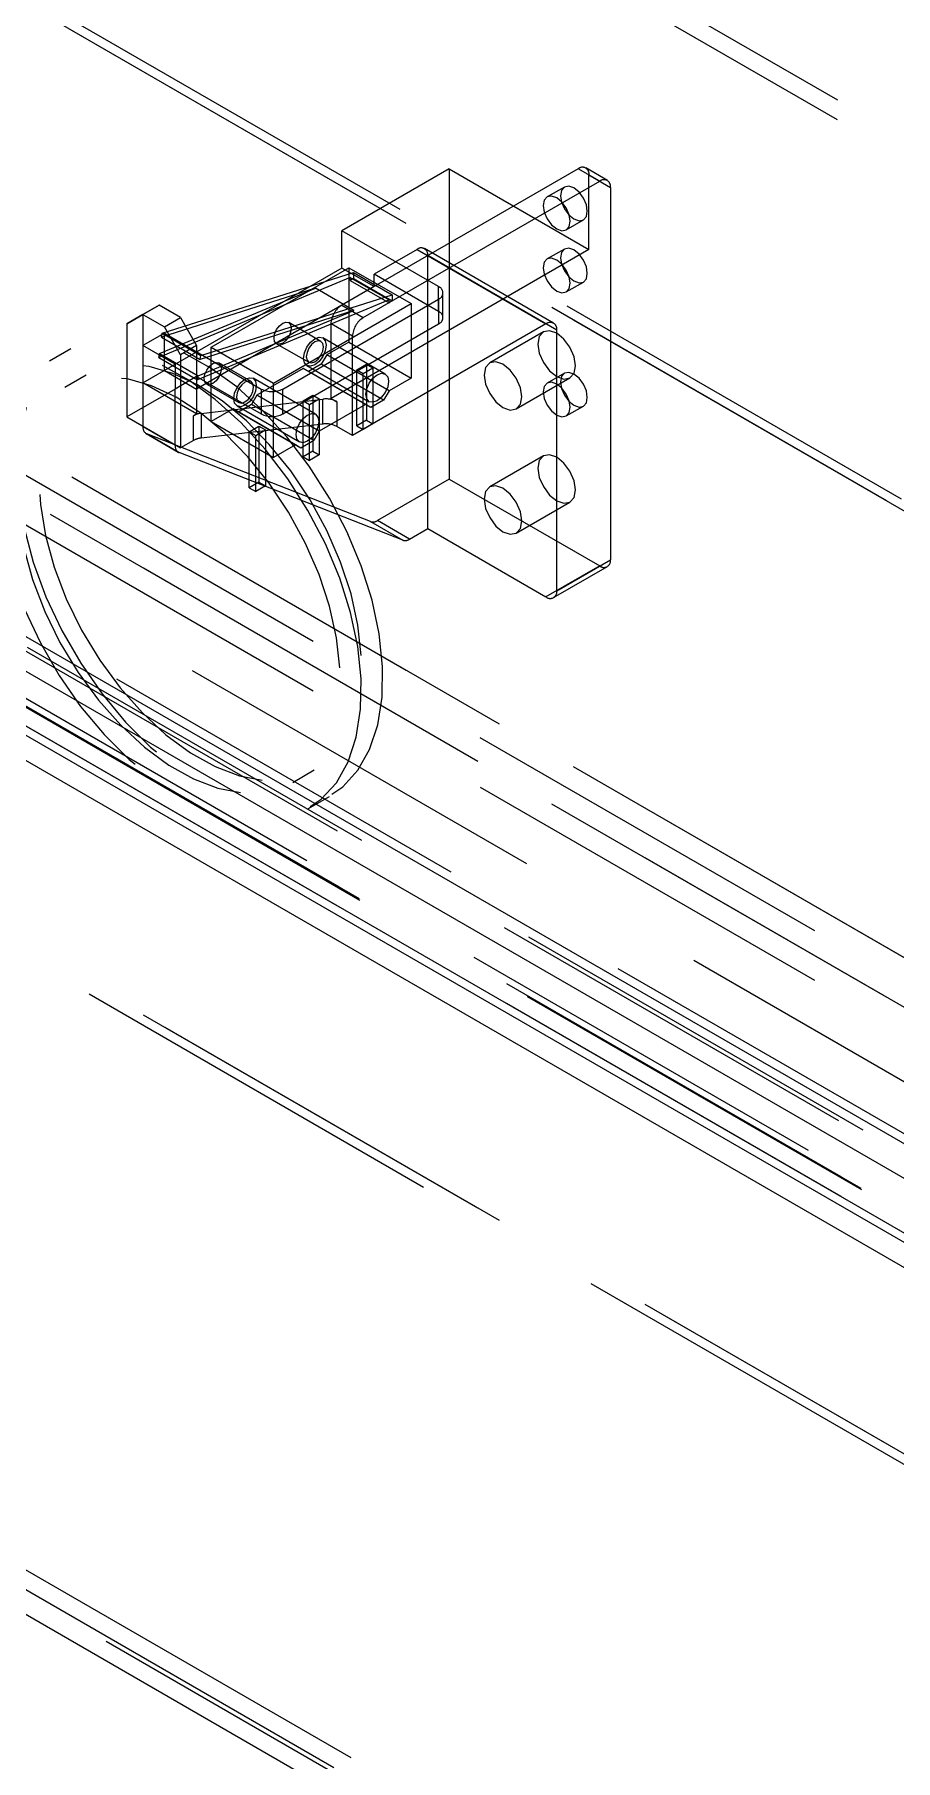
# Model space of a CAD drawing. Header units: millimetres. Extents: x 108 to 5832, y 144 to 4056.
# Drawn here: x 4369.4 to 4426.1, y 2951.1 to 3064.7 of the extents above; entities that cross this region are included whole.
import ezdxf

# ---------------------------------------------------------------- set-up
doc = ezdxf.new("R2010")
doc.units = ezdxf.units.MM
doc.header["$LTSCALE"] = 20
doc.linetypes.add('HIDDEN', pattern=[1.905, 1.27, -0.635])

msp = doc.modelspace()

# ---------------------------------------------------------------- linework, layer by layer
at = {"color": 1, "linetype": 'HIDDEN', "lineweight": 18}
for p, q in [((5316.36, 2519.71), (4135.49, 3201.41)), ((5317.36, 2519.81), (4136.49, 3201.51)), ((5317.77, 2518.89), (4136.91, 3200.59)), ((5290.9, 2505.01), (4110.04, 3186.71)), ((5289.49, 2502.56), (4108.62, 3184.26)), ((5317.77, 2489.49), (4136.91, 3171.2)), ((5316.36, 2487.05), (4135.49, 3168.75)), ((5289.49, 2473.17), (4108.62, 3154.87)), ((4109.04, 3153.95), (5289.9, 2472.25)), ((5290.9, 2472.35), (4110.04, 3154.05)), ((5344.64, 2472.35), (4180.75, 3144.25)), ((5344.64, 2469.08), (4180.75, 3140.99)), ((5281.15, 2437), (4116.97, 3109.07)), ((5279.51, 2435), (4116.05, 3106.66)), ((4363.46, 3099.54), (5280.16, 2570.34)), ((4364.17, 3097.82), (5280.16, 2569.03)), ((5280.16, 2565.11), (4364.17, 3093.9)), ((5280.16, 2563.81), (4363.46, 3093)), ((5214.25, 2536.05), (4302.79, 3062.23)), ((4302.93, 3062.47), (5214.4, 2536.3)), ((4308.81, 3060.39), (4484.23, 2959.12)), ((4313.79, 3060.94), (4486.32, 2961.34)), ((4302.79, 3058.63), (5214.25, 2532.46)), ((4302.83, 3058.54), (5214.3, 2532.37)), ((5214.4, 2532.38), (4302.93, 3058.55)), ((5214.4, 2531.07), (4302.23, 3057.65)), ((4405.18, 3055.86), (4389.63, 3046.88)), ((4396.7, 3055.85), (4389.63, 3051.77)), ((4396.7, 3055.85), (4405.89, 3050.55)), ((4396.7, 3055.85), (4396.7, 3035.44)), ((4406.6, 3055.04), (4405.18, 3055.86)), ((4407.1, 3055.09), (4405.68, 3055.91)), ((4391.04, 3046.06), (4406.6, 3055.04)), ((4404.27, 3054.65), (4403.14, 3054)), ((4405.89, 3055.45), (4407.3, 3054.63)), ((4405.89, 3050.55), (4405.89, 3055.45)), ((4407.3, 3054.63), (4407.3, 3030.13)), ((4486.32, 2953.17), (4313.79, 3052.78)), ((4404.39, 3051.83), (4405.52, 3052.49)), ((4395.99, 3048.1), (4389.63, 3051.77)), ((4389.63, 3049.32), (4389.63, 3051.77)), ((4405.89, 3050.55), (4388.92, 3040.75)), ((4394.58, 3050.55), (4391.75, 3048.91)), ((4394.58, 3050.55), (4403.06, 3045.65)), ((4403.56, 3045.7), (4395.08, 3050.6)), ((4395.28, 3032.18), (4395.28, 3050.14)), ((4403.77, 3045.24), (4395.28, 3050.14)), ((4404.27, 3050.57), (4403.14, 3049.92)), ((4377.82, 3045.04), (4390.4, 3049.04)), ((4389.63, 3049.32), (4377.96, 3042.59)), ((4381.03, 3044.12), (4390.09, 3049.34)), ((4391.75, 3048.1), (4389.63, 3049.32)), ((4390.09, 3049.34), (4394.19, 3046.98)), ((4390.09, 3049.34), (4390.09, 3044.44)), ((4390.4, 3049.04), (4392.95, 3047.57)), ((4390.4, 3049.04), (4390.4, 3048.63)), ((4391.75, 3048.1), (4391.75, 3048.91)), ((4395.99, 3046.47), (4391.75, 3048.91)), ((4390.19, 3048.7), (4377.6, 3043.44)), ((4377.63, 3043.7), (4387.89, 3047.99)), ((4387.89, 3047.99), (4377.77, 3044.77)), ((4391.75, 3048.1), (4380.08, 3041.36)), ((4390.43, 3046.52), (4387.89, 3047.99)), ((4390.19, 3048.51), (4390.19, 3048.7)), ((4390.19, 3048.7), (4392.74, 3047.23)), ((4390.4, 3048.63), (4390.19, 3048.51)), ((4390.19, 3048.51), (4392.74, 3047.04)), ((4390.4, 3048.63), (4392.95, 3047.16)), ((4395.99, 3046.47), (4395.99, 3048.1)), ((4404.39, 3047.75), (4405.52, 3048.4)), ((4377.61, 3046.88), (4376.54, 3046.26)), ((4376.54, 3046.26), (4377.61, 3046.88)), ((4379.02, 3046.06), (4377.61, 3046.88)), ((4392.74, 3047.23), (4380.14, 3041.97)), ((4380.36, 3043.57), (4392.95, 3047.57)), ((4385.14, 3041.75), (4394.19, 3046.98)), ((4385.74, 3041.36), (4395.99, 3047.28)), ((4389.63, 3046.88), (4391.04, 3046.06)), ((4392.74, 3047.04), (4392.74, 3047.23)), ((4392.95, 3047.16), (4392.74, 3047.04)), ((4392.95, 3047.57), (4392.95, 3047.16)), ((4394.19, 3046.98), (4394.19, 3042.08)), ((4395.99, 3047.28), (4395.99, 3045.65)), ((4396.28, 3046.06), (4396.28, 3047.69)), ((4376.54, 3046.26), (4375.48, 3045.65)), ((4375.48, 3045.65), (4376.54, 3046.26)), ((4375.48, 3045.65), (4375.48, 3039.53)), ((4376.54, 3046.26), (4377.96, 3045.45)), ((4376.54, 3046.26), (4376.54, 3041.77)), ((4377.96, 3045.45), (4379.02, 3046.06)), ((4379.02, 3046.06), (4380.08, 3044.22)), ((4380.17, 3042.23), (4390.43, 3046.52)), ((4390.43, 3046.52), (4380.32, 3043.3)), ((4385.74, 3039.73), (4395.99, 3045.65)), ((4388.26, 3044.5), (4386.14, 3045.73)), ((4390.33, 3044.83), (4388.92, 3045.65)), ((4388.92, 3040.75), (4388.92, 3045.65)), ((4403.06, 3045.65), (4390.33, 3038.3)), ((4377.96, 3045.04), (4376.54, 3044.22)), ((4377.77, 3044.77), (4377.82, 3045.04)), ((4377.77, 3044.77), (4380.32, 3043.3)), ((4377.82, 3045.04), (4380.36, 3043.57)), ((4379.02, 3043.61), (4377.96, 3045.45)), ((4377.96, 3045.04), (4384.32, 3041.36)), ((4377.96, 3042.59), (4377.96, 3045.04)), ((4392.48, 3042.35), (4388.38, 3044.72)), ((4390.09, 3044.44), (4388.64, 3043.61)), ((4390.09, 3044.44), (4394.19, 3042.08)), ((4390.33, 3038.3), (4390.33, 3044.83)), ((4402.89, 3045.12), (4399.36, 3043.08)), ((4403.77, 3028.09), (4403.77, 3045.24)), ((4371.81, 3044.01), (4370.4, 3043.19)), ((4378.67, 3043), (4376.54, 3044.22)), ((4377.6, 3043.44), (4377.63, 3043.7)), ((4377.6, 3043.44), (4380.14, 3041.97)), ((4377.63, 3043.7), (4380.17, 3042.23)), ((4380.08, 3044.22), (4379.02, 3043.61)), ((4379.02, 3043.61), (4379.02, 3037.49)), ((4380.08, 3044.22), (4380.08, 3039.73)), ((4380.32, 3043.3), (4380.36, 3043.57)), ((4381.03, 3044.12), (4385.14, 3041.75)), ((4381.03, 3039.22), (4381.03, 3044.12)), ((4385.34, 3044.34), (4387.46, 3043.12)), ((4388.64, 3043.61), (4388.28, 3043)), ((4392.74, 3041.24), (4388.64, 3043.61)), ((4372.81, 3042.28), (4371.4, 3041.46)), ((4376.54, 3041.77), (4378.67, 3043)), ((4377.96, 3042.59), (4380.08, 3041.36)), ((4378.67, 3043), (4378.67, 3041.36)), ((4380.08, 3042.18), (4378.67, 3041.36)), ((4380.08, 3042.18), (4384.32, 3039.73)), ((4380.14, 3041.97), (4380.17, 3042.23)), ((4383.66, 3041.85), (4381.54, 3043.08)), ((4387.08, 3042.71), (4384.04, 3040.95)), ((4391.18, 3040.34), (4387.08, 3042.71)), ((4387.43, 3042.51), (4387.08, 3042.71)), ((4387.33, 3042.9), (4391.43, 3040.53)), ((4388.28, 3043), (4387.43, 3042.51)), ((4391.54, 3040.14), (4387.43, 3042.51)), ((4392.38, 3040.63), (4388.28, 3043)), ((4390.62, 3042.63), (4391.25, 3043)), ((4390.62, 3038.95), (4390.62, 3042.63)), ((4390.62, 3042.63), (4391.04, 3042.38)), ((4391.04, 3042.38), (4391.68, 3042.75)), ((4391.04, 3038.71), (4391.04, 3042.38)), ((4391.25, 3043), (4391.25, 3039.32)), ((4391.25, 3043), (4391.68, 3042.75)), ((4391.68, 3042.75), (4391.68, 3039.08)), ((4404.27, 3042.4), (4403.14, 3041.75)), ((4378.67, 3041.36), (4375.48, 3039.53)), ((4380.08, 3039.73), (4376.54, 3041.77)), ((4376.54, 3041.77), (4376.54, 3038.89)), ((4378.67, 3037.66), (4378.67, 3041.36)), ((4380.74, 3041.69), (4382.86, 3040.47)), ((4387.89, 3039.7), (4383.79, 3042.07)), ((4384.32, 3041.36), (4384.32, 3039.73)), ((4385.14, 3036.85), (4385.14, 3041.75)), ((4385.74, 3039.73), (4385.74, 3041.36)), ((4392.74, 3041.24), (4392.38, 3040.63)), ((4394.19, 3042.08), (4392.74, 3041.24)), ((4401.11, 3040.05), (4404.64, 3042.09)), ((4380.38, 3039.76), (4388.39, 3040.69)), ((4382.48, 3040.06), (4381.03, 3039.22)), ((4386.59, 3037.69), (4382.48, 3040.06)), ((4382.84, 3039.85), (4382.48, 3040.06)), ((4382.74, 3040.25), (4386.84, 3037.88)), ((4383.69, 3040.34), (4382.84, 3039.85)), ((4386.94, 3037.48), (4382.84, 3039.85)), ((4384.04, 3040.95), (4383.69, 3040.34)), ((4387.79, 3037.97), (4383.69, 3040.34)), ((4388.14, 3038.59), (4384.04, 3040.95)), ((4387.08, 3040.59), (4387.72, 3040.95)), ((4387.08, 3036.91), (4387.08, 3040.59)), ((4387.08, 3040.59), (4387.5, 3040.34)), ((4387.5, 3040.34), (4388.14, 3040.71)), ((4387.5, 3036.67), (4387.5, 3040.34)), ((4387.72, 3040.95), (4387.72, 3037.28)), ((4387.72, 3040.95), (4388.14, 3040.71)), ((4388.14, 3040.71), (4388.14, 3037.04)), ((4391.18, 3040.34), (4388.14, 3038.59)), ((4388.39, 3039.06), (4388.39, 3040.69)), ((4388.92, 3040.75), (4389.3, 3040.53)), ((4389.3, 3040.53), (4389.3, 3038.9)), ((4391.54, 3040.14), (4391.18, 3040.34)), ((4392.38, 3040.63), (4391.54, 3040.14)), ((4404.39, 3039.59), (4405.52, 3040.24)), ((4375.48, 3039.53), (4379.02, 3037.49)), ((4376.54, 3038.89), (4378.67, 3037.66)), ((4379.87, 3039.61), (4380.08, 3039.73)), ((4379.87, 3037.97), (4379.87, 3039.61)), ((4380.38, 3039.76), (4380.38, 3038.13)), ((4388.39, 3039.06), (4380.38, 3038.13)), ((4381.03, 3039.22), (4385.14, 3036.85)), ((4383.54, 3038.55), (4384.18, 3038.91)), ((4384.18, 3038.91), (4384.18, 3035.24)), ((4384.18, 3038.91), (4384.61, 3038.67)), ((4390.33, 3038.3), (4389.3, 3038.9)), ((4391.25, 3039.32), (4390.62, 3038.95)), ((4390.62, 3038.95), (4391.04, 3038.71)), ((4391.68, 3039.08), (4391.04, 3038.71)), ((4391.25, 3039.32), (4391.68, 3039.08)), ((4376.75, 3038.43), (4378.87, 3037.2)), ((4378.92, 3037.18), (4376.8, 3038.41)), ((4391.52, 3032.64), (4376.8, 3038.41)), ((4379.87, 3037.97), (4379.02, 3037.49)), ((4383.54, 3034.87), (4383.54, 3038.55)), ((4383.54, 3038.55), (4383.97, 3038.3)), ((4383.97, 3038.3), (4384.61, 3038.67)), ((4383.97, 3034.63), (4383.97, 3038.3)), ((4384.61, 3038.67), (4384.61, 3034.99)), ((4386.59, 3037.69), (4385.14, 3036.85)), ((4386.94, 3037.48), (4386.59, 3037.69)), ((4387.79, 3037.97), (4386.94, 3037.48)), ((4388.14, 3038.59), (4387.79, 3037.97)), ((4393.64, 3031.42), (4378.92, 3037.18)), ((4387.72, 3037.28), (4387.08, 3036.91)), ((4387.08, 3036.91), (4387.5, 3036.67)), ((4388.14, 3037.04), (4387.5, 3036.67)), ((4387.72, 3037.28), (4388.14, 3037.04)), ((4402.89, 3036.96), (4399.36, 3034.92)), ((4396.7, 3035.44), (4391.97, 3032.71)), ((4396.7, 3035.44), (4406.6, 3029.73)), ((4384.18, 3035.24), (4383.54, 3034.87)), ((4383.54, 3034.87), (4383.97, 3034.63)), ((4384.61, 3034.99), (4383.97, 3034.63)), ((4384.18, 3035.24), (4384.61, 3034.99)), ((4401.11, 3031.89), (4404.64, 3033.93)), ((4391.52, 3032.64), (4393.64, 3031.42)), ((4394.09, 3031.49), (4391.97, 3032.71)), ((4394.09, 3031.49), (4395.28, 3032.18)), ((4395.28, 3032.18), (4403.06, 3027.69)), ((4406.6, 3029.73), (4403.06, 3027.69)), ((4403.56, 3027.64), (4407.1, 3029.68)), ((4403.77, 3028.09), (4407.3, 3030.13)), ((4386.4, 3015.48), (4387.81, 3016.3)), ((4387.4, 3013.75), (4388.81, 3014.56)), ((5280.01, 2436.35), (4308.13, 2997.4)), ((4308.13, 2997.08), (5279.51, 2436.31))]:
    msp.add_line(p, q, dxfattribs=at)
at = {"color": 7, "linetype": 'Continuous', "lineweight": 25}
for p, q in [((4300.95, 3061.98), (5213.12, 2535.4)), ((4300.95, 3058.39), (5213.12, 2531.81)), ((4310.25, 3058.9), (4482.79, 2959.3)), ((4301.33, 3057.56), (5213.5, 2530.98)), ((4482.79, 2951.13), (4310.25, 3050.73))]:
    msp.add_line(p, q, dxfattribs=at)
at = {"color": 1, "linetype": 'HIDDEN', "lineweight": 18, "flags": 128}
for points in [[(4405.78, 3053.06), (4405.72, 3053.49), (4405.52, 3053.93), (4405.24, 3054.32), (4404.9, 3054.59), (4404.56, 3054.71), (4404.27, 3054.65), (4404.08, 3054.43), (4404.02, 3054.08), (4404.08, 3053.65), (4404.27, 3053.21), (4404.56, 3052.82), (4404.9, 3052.55), (4405.24, 3052.43), (4405.52, 3052.49), (4405.72, 3052.71), (4405.78, 3053.06)], [(4404.65, 3052.41), (4404.58, 3052.83), (4404.39, 3053.28), (4404.11, 3053.66), (4403.77, 3053.94), (4403.43, 3054.05), (4403.14, 3054), (4402.95, 3053.78), (4402.88, 3053.43), (4402.95, 3053), (4403.14, 3052.55), (4403.43, 3052.17), (4403.77, 3051.9), (4404.11, 3051.78), (4404.39, 3051.83), (4404.58, 3052.05), (4404.65, 3052.41)], [(4405.78, 3048.98), (4405.72, 3049.41), (4405.52, 3049.85), (4405.24, 3050.23), (4404.9, 3050.51), (4404.56, 3050.62), (4404.27, 3050.57), (4404.08, 3050.35), (4404.02, 3050), (4404.08, 3049.57), (4404.27, 3049.13), (4404.56, 3048.74), (4404.9, 3048.47), (4405.24, 3048.35), (4405.52, 3048.4), (4405.72, 3048.62), (4405.78, 3048.98)], [(4404.65, 3048.32), (4404.58, 3048.75), (4404.39, 3049.19), (4404.11, 3049.58), (4403.77, 3049.85), (4403.43, 3049.97), (4403.14, 3049.92), (4402.95, 3049.7), (4402.88, 3049.34), (4402.95, 3048.91), (4403.14, 3048.47), (4403.43, 3048.09), (4403.77, 3047.81), (4404.11, 3047.69), (4404.39, 3047.75), (4404.58, 3047.97), (4404.65, 3048.32)], [(4385.17, 3044.71), (4385.21, 3044.98), (4385.34, 3045.27), (4385.52, 3045.52), (4385.74, 3045.69), (4385.95, 3045.76), (4386.14, 3045.73), (4386.26, 3045.59), (4386.3, 3045.36), (4386.26, 3045.09), (4386.14, 3044.81), (4385.95, 3044.56), (4385.74, 3044.38), (4385.52, 3044.31), (4385.34, 3044.34), (4385.21, 3044.48), (4385.17, 3044.71)], [(4392.31, 3023.11), (4392.09, 3025.25), (4391.62, 3027.48), (4390.9, 3029.74), (4389.96, 3031.99), (4388.82, 3034.19), (4387.49, 3036.28), (4386.01, 3038.22), (4384.4, 3039.98), (4382.72, 3041.5), (4380.97, 3042.76), (4379.22, 3043.74), (4377.49, 3044.41), (4375.82, 3044.76), (4374.24, 3044.77), (4372.8, 3044.46), (4371.51, 3043.82), (4370.41, 3042.88), (4369.52, 3041.64), (4368.87, 3040.14), (4368.45, 3038.41), (4368.29, 3036.48), (4368.39, 3034.41), (4368.74, 3032.22), (4369.33, 3029.97), (4370.16, 3027.7), (4371.21, 3025.47), (4372.45, 3023.32), (4373.86, 3021.3), (4375.4, 3019.45), (4377.05, 3017.81), (4378.77, 3016.41), (4380.53, 3015.28), (4382.27, 3014.46), (4383.98, 3013.95), (4385.61, 3013.77), (4387.12, 3013.92), (4388.49, 3014.39), (4389.69, 3015.19), (4390.68, 3016.28), (4391.46, 3017.65), (4391.99, 3019.27), (4392.28, 3021.1), (4392.31, 3023.11)], [(4387.12, 3043.38), (4387.17, 3043.74), (4387.33, 3044.12), (4387.57, 3044.44), (4387.86, 3044.67), (4388.14, 3044.77), (4388.38, 3044.72), (4388.54, 3044.54), (4388.6, 3044.24), (4388.54, 3043.88), (4388.38, 3043.51), (4388.14, 3043.18), (4387.86, 3042.95), (4387.57, 3042.86), (4387.33, 3042.9), (4387.17, 3043.09), (4387.12, 3043.38)], [(4388.42, 3044.14), (4388.38, 3044.36), (4388.26, 3044.5), (4388.07, 3044.54), (4387.86, 3044.47), (4387.64, 3044.29), (4387.46, 3044.04), (4387.34, 3043.76), (4387.29, 3043.49), (4387.34, 3043.26), (4387.46, 3043.12), (4387.64, 3043.08), (4387.86, 3043.16), (4388.07, 3043.33), (4388.26, 3043.58), (4388.38, 3043.86), (4388.42, 3044.14)], [(4405.01, 3042.89), (4404.91, 3043.49), (4404.64, 3044.11), (4404.24, 3044.65), (4403.77, 3045.04), (4403.29, 3045.2), (4402.89, 3045.12), (4402.62, 3044.81), (4402.53, 3044.32), (4402.62, 3043.72), (4402.89, 3043.1), (4403.29, 3042.56), (4403.77, 3042.18), (4404.24, 3042.01), (4404.64, 3042.09), (4404.91, 3042.4), (4405.01, 3042.89)], [(4390.9, 3022.3), (4390.68, 3024.43), (4390.2, 3026.66), (4389.49, 3028.92), (4388.55, 3031.18), (4387.4, 3033.37), (4386.07, 3035.46), (4384.59, 3037.41), (4382.99, 3039.16), (4381.3, 3040.68), (4379.56, 3041.95), (4377.81, 3042.92), (4376.07, 3043.59), (4374.4, 3043.94), (4372.83, 3043.96), (4371.38, 3043.64), (4370.1, 3043.01), (4369, 3042.06), (4368.11, 3040.82), (4367.45, 3039.32), (4367.04, 3037.59), (4366.88, 3035.67), (4366.97, 3033.59), (4367.32, 3031.4), (4367.92, 3029.15), (4368.75, 3026.89), (4369.8, 3024.66), (4371.04, 3022.51), (4372.44, 3020.48), (4373.99, 3018.63), (4375.64, 3016.99), (4377.36, 3015.59), (4379.11, 3014.47), (4380.86, 3013.64), (4382.57, 3013.13), (4384.19, 3012.95), (4385.71, 3013.1), (4387.08, 3013.58), (4388.27, 3014.37), (4389.27, 3015.46), (4390.04, 3016.84), (4390.58, 3018.46), (4390.87, 3020.29), (4390.9, 3022.3)], [(4389.49, 3023.02), (4389.28, 3025), (4388.82, 3027.07), (4388.13, 3029.16), (4387.23, 3031.24), (4386.13, 3033.26), (4384.86, 3035.16), (4383.45, 3036.9), (4381.93, 3038.45), (4380.35, 3039.77), (4378.73, 3040.82), (4377.11, 3041.58), (4375.54, 3042.03), (4374.04, 3042.16), (4372.66, 3041.98), (4371.42, 3041.47), (4370.36, 3040.67), (4369.5, 3039.57), (4368.86, 3038.22), (4368.45, 3036.64), (4368.29, 3034.86), (4368.38, 3032.94), (4368.72, 3030.91), (4369.29, 3028.83), (4370.09, 3026.73), (4371.09, 3024.68), (4372.28, 3022.72), (4373.62, 3020.89), (4375.09, 3019.24), (4376.65, 3017.8), (4378.26, 3016.62), (4379.88, 3015.71), (4381.48, 3015.1), (4383.02, 3014.81), (4384.46, 3014.83), (4385.78, 3015.18), (4386.93, 3015.83), (4387.89, 3016.79), (4388.64, 3018.01), (4389.17, 3019.49), (4389.45, 3021.17), (4389.49, 3023.02)], [(4390.9, 3023.84), (4390.69, 3025.82), (4390.24, 3027.88), (4389.55, 3029.98), (4388.64, 3032.06), (4387.54, 3034.07), (4386.27, 3035.98), (4384.86, 3037.72), (4383.35, 3039.27), (4381.76, 3040.58), (4380.14, 3041.63), (4378.52, 3042.39), (4376.95, 3042.84), (4375.45, 3042.98), (4374.07, 3042.79), (4372.83, 3042.29), (4371.77, 3041.48), (4370.91, 3040.39), (4370.27, 3039.04), (4369.87, 3037.45), (4369.71, 3035.68), (4369.8, 3033.76), (4370.13, 3031.73), (4370.7, 3029.64), (4371.5, 3027.55), (4372.51, 3025.5), (4373.7, 3023.53), (4375.04, 3021.7), (4376.51, 3020.05), (4378.06, 3018.62), (4379.67, 3017.43), (4381.29, 3016.52), (4382.89, 3015.92), (4384.43, 3015.62), (4385.88, 3015.65), (4387.19, 3015.99), (4388.34, 3016.65), (4389.31, 3017.6), (4390.06, 3018.83), (4390.58, 3020.3), (4390.87, 3021.98), (4390.9, 3023.84)], [(4380.58, 3042.06), (4380.62, 3042.33), (4380.74, 3042.61), (4380.92, 3042.86), (4381.14, 3043.04), (4381.36, 3043.11), (4381.54, 3043.08), (4381.66, 3042.93), (4381.71, 3042.71), (4381.66, 3042.43), (4381.54, 3042.15), (4381.36, 3041.9), (4381.14, 3041.73), (4380.92, 3041.65), (4380.74, 3041.69), (4380.62, 3041.83), (4380.58, 3042.06)], [(4382.52, 3040.73), (4382.58, 3041.09), (4382.74, 3041.46), (4382.98, 3041.79), (4383.26, 3042.02), (4383.55, 3042.11), (4383.79, 3042.07), (4383.95, 3041.88), (4384, 3041.59), (4383.95, 3041.23), (4383.79, 3040.86), (4383.55, 3040.53), (4383.26, 3040.3), (4382.98, 3040.2), (4382.74, 3040.25), (4382.58, 3040.43), (4382.52, 3040.73)], [(4391.22, 3041.02), (4391.27, 3041.38), (4391.43, 3041.75), (4391.68, 3042.07), (4391.96, 3042.3), (4392.24, 3042.4), (4392.48, 3042.35), (4392.65, 3042.17), (4392.7, 3041.87), (4392.65, 3041.51), (4392.48, 3041.14), (4392.24, 3040.82), (4391.96, 3040.59), (4391.68, 3040.49), (4391.43, 3040.53), (4391.27, 3040.72), (4391.22, 3041.02)], [(4401.47, 3040.85), (4401.38, 3041.45), (4401.11, 3042.07), (4400.71, 3042.61), (4400.23, 3043), (4399.76, 3043.16), (4399.36, 3043.08), (4399.09, 3042.77), (4399, 3042.28), (4399.09, 3041.68), (4399.36, 3041.06), (4399.76, 3040.52), (4400.23, 3040.14), (4400.71, 3039.97), (4401.11, 3040.05), (4401.38, 3040.36), (4401.47, 3040.85)], [(4405.78, 3040.81), (4405.72, 3041.24), (4405.52, 3041.68), (4405.24, 3042.07), (4404.9, 3042.34), (4404.56, 3042.46), (4404.27, 3042.4), (4404.08, 3042.18), (4404.02, 3041.83), (4404.08, 3041.4), (4404.27, 3040.96), (4404.56, 3040.57), (4404.9, 3040.3), (4405.24, 3040.18), (4405.52, 3040.24), (4405.72, 3040.46), (4405.78, 3040.81)], [(4383.83, 3041.49), (4383.78, 3041.71), (4383.66, 3041.85), (4383.48, 3041.89), (4383.26, 3041.81), (4383.05, 3041.64), (4382.86, 3041.39), (4382.74, 3041.11), (4382.7, 3040.83), (4382.74, 3040.61), (4382.86, 3040.47), (4383.05, 3040.43), (4383.26, 3040.51), (4383.48, 3040.68), (4383.66, 3040.93), (4383.78, 3041.21), (4383.83, 3041.49)], [(4404.65, 3040.16), (4404.58, 3040.59), (4404.39, 3041.03), (4404.11, 3041.42), (4403.77, 3041.69), (4403.43, 3041.81), (4403.14, 3041.75), (4402.95, 3041.53), (4402.88, 3041.18), (4402.95, 3040.75), (4403.14, 3040.31), (4403.43, 3039.92), (4403.77, 3039.65), (4404.11, 3039.53), (4404.39, 3039.59), (4404.58, 3039.81), (4404.65, 3040.16)], [(4386.62, 3038.36), (4386.68, 3038.72), (4386.84, 3039.09), (4387.08, 3039.42), (4387.36, 3039.65), (4387.65, 3039.75), (4387.89, 3039.7), (4388.05, 3039.52), (4388.11, 3039.22), (4388.05, 3038.86), (4387.89, 3038.49), (4387.65, 3038.16), (4387.36, 3037.93), (4387.08, 3037.83), (4386.84, 3037.88), (4386.68, 3038.07), (4386.62, 3038.36)], [(4405.01, 3034.73), (4404.91, 3035.33), (4404.64, 3035.95), (4404.24, 3036.49), (4403.77, 3036.87), (4403.29, 3037.04), (4402.89, 3036.96), (4402.62, 3036.65), (4402.53, 3036.16), (4402.62, 3035.55), (4402.89, 3034.94), (4403.29, 3034.39), (4403.77, 3034.01), (4404.24, 3033.85), (4404.64, 3033.93), (4404.91, 3034.23), (4405.01, 3034.73)], [(4401.47, 3032.69), (4401.38, 3033.29), (4401.11, 3033.91), (4400.71, 3034.45), (4400.23, 3034.83), (4399.76, 3034.99), (4399.36, 3034.92), (4399.09, 3034.61), (4399, 3034.12), (4399.09, 3033.51), (4399.36, 3032.9), (4399.76, 3032.35), (4400.23, 3031.97), (4400.71, 3031.81), (4401.11, 3031.89), (4401.38, 3032.19), (4401.47, 3032.69)]]:
    msp.add_lwpolyline(points, dxfattribs=at)
at = {"color": 1, "linetype": 'HIDDEN', "lineweight": 18}
for centre, radius, start, end in [((4405.46, 3055.52), 0.437, 350.7875, 129.2047), ((4406.87, 3054.7), 0.437, 350.7875, 129.2047), ((4394.85, 3050.21), 0.437, 350.7895, 129.2027), ((4395.84, 3047.69), 0.437, 290.7823, 69.2177), ((4390.45, 3045.58), 1.54, 122.6061, 177.3929), ((4391.87, 3044.76), 1.54, 122.6061, 177.3929), ((4395.84, 3046.06), 0.437, 290.7823, 69.2177), ((4403.34, 3045.31), 0.437, 350.7895, 129.2027), ((4385.03, 3042.73), 1.54, 242.6101, 297.3909), ((4388.6, 3039.19), 1.52, 62.5029, 97.6676), ((4377.02, 3038.83), 0.477, 173.1147, 242.4199), ((4380.51, 3038.43), 1.34, 95.6632, 118.6715), ((4385.03, 3041.09), 1.54, 242.6101, 297.3909), ((4388.6, 3037.55), 1.52, 62.5029, 97.6676), ((4379.14, 3037.6), 0.477, 173.1147, 242.4199), ((4380.51, 3036.8), 1.34, 95.6632, 118.6715), ((4391.67, 3033.15), 0.535, 253.4479, 304.3967), ((4393.79, 3031.93), 0.535, 253.4479, 304.3967), ((4406.87, 3030.06), 0.437, 230.7979, 9.2128), ((4403.34, 3028.02), 0.437, 230.7979, 9.2128)]:
    msp.add_arc(centre, radius, start, end, dxfattribs=at)

doc.saveas('drawing.dxf')
